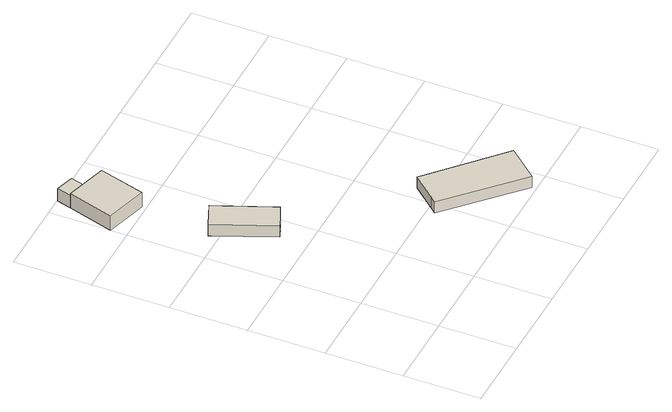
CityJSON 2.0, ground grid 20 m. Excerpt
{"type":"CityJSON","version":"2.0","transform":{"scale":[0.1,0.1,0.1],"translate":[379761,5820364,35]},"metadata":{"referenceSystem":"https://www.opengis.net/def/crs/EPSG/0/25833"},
"CityObjects":{
"building1":{"type":"Building","attributes":{"Gemeindeschluessel":"11000004","BezugspunktDach":"2200","function":"31001_3071","measuredHeight":3.79,"storeysAboveGround":1},"address":[{"country":"Germany","locality":"Berlin","thoroughfareNumber":"67 (36)","thoroughfareName":"Charlottenburger Chaussee"}],"geometry":[{"type":"Solid","lod":"1","boundaries":[[[[0,1,2,3,4,5]],[[6,7,8,9,10,11]],[[6,11,5,4]],[[7,6,4,3]],[[8,7,3,2]],[[9,8,2,1]],[[10,9,1,0]],[[11,10,0,5]]]]}]},
"building2":{"type":"Building","attributes":{"Gemeindeschluessel":"11000004","function":"31001_3071"},"address":[{"country":"Germany","locality":"Berlin","thoroughfareNumber":"67 (37)","thoroughfareName":"Charlottenburger Chaussee"}],"children":["building2-1","building2-2"]},
"building2-1":{"type":"BuildingPart","attributes":{"BezugspunktDach":"2200","measuredHeight":5.05,"storeysAboveGround":1},"parents":["building2"],"geometry":[{"type":"MultiSurface","lod":"1","boundaries":[[[12,13,14,15]],[[16,17,18,19]],[[16,19,15,14]],[[17,16,20,21,22,14,13]],[[18,17,13,12]],[[19,18,12,15]],[[22,21,20,16]]]}]},
"building2-2":{"type":"BuildingPart","attributes":{"BezugspunktDach":"2200","measuredHeight":3.75,"storeysAboveGround":1},"parents":["building2"],"geometry":[{"type":"MultiSurface","lod":"1","boundaries":[[[21,23,24,22]],[[25,26,20,16]],[[25,16,22,24]],[[26,25,24,23]],[[20,26,23,21]],[[16,27,20,21,22,28]]]}]},
"building3":{"type":"Building","attributes":{"Gemeindeschluessel":"11000004","BezugspunktDach":"2200","function":"31001_3071","measuredHeight":3.31,"storeysAboveGround":1},"address":[{"country":"Germany","locality":"Berlin","thoroughfareNumber":"67 (38)","thoroughfareName":"Charlottenburger Chaussee"}],"geometry":[{"type":"Solid","lod":"1","boundaries":[[[[29,30,31,32,33]],[[34,35,36,37,38]],[[34,38,33,32]],[[35,34,32,31]],[[36,35,31,30]],[[37,36,30,29]],[[38,37,29,33]]]]}]}
},
"vertices":[
[136,470,41],[168,483,41],[200,497,41],[135,652,41],[103,638,41],[71,625,41],[103,638,7],[135,652,7],[200,497,7],[168,483,7],[136,470,7],[71,625,7],
[109,811,45],[144,931,45],[37,962,45],[1,843,45],[37,962,1],[144,931,1],[109,811,1],[1,843,1],[85,948,1],[85,948,38],[37,962,38],
[96,986,38],[48,1000,38],[48,1000,1],[96,986,1],[54,957,1],[37,962,23],
[537,5,48],[606,84,48],[424,249,48],[370,188,48],[358,174,48],[370,188,15],[424,249,15],[606,84,15],[537,5,15],[358,174,15]
]}
